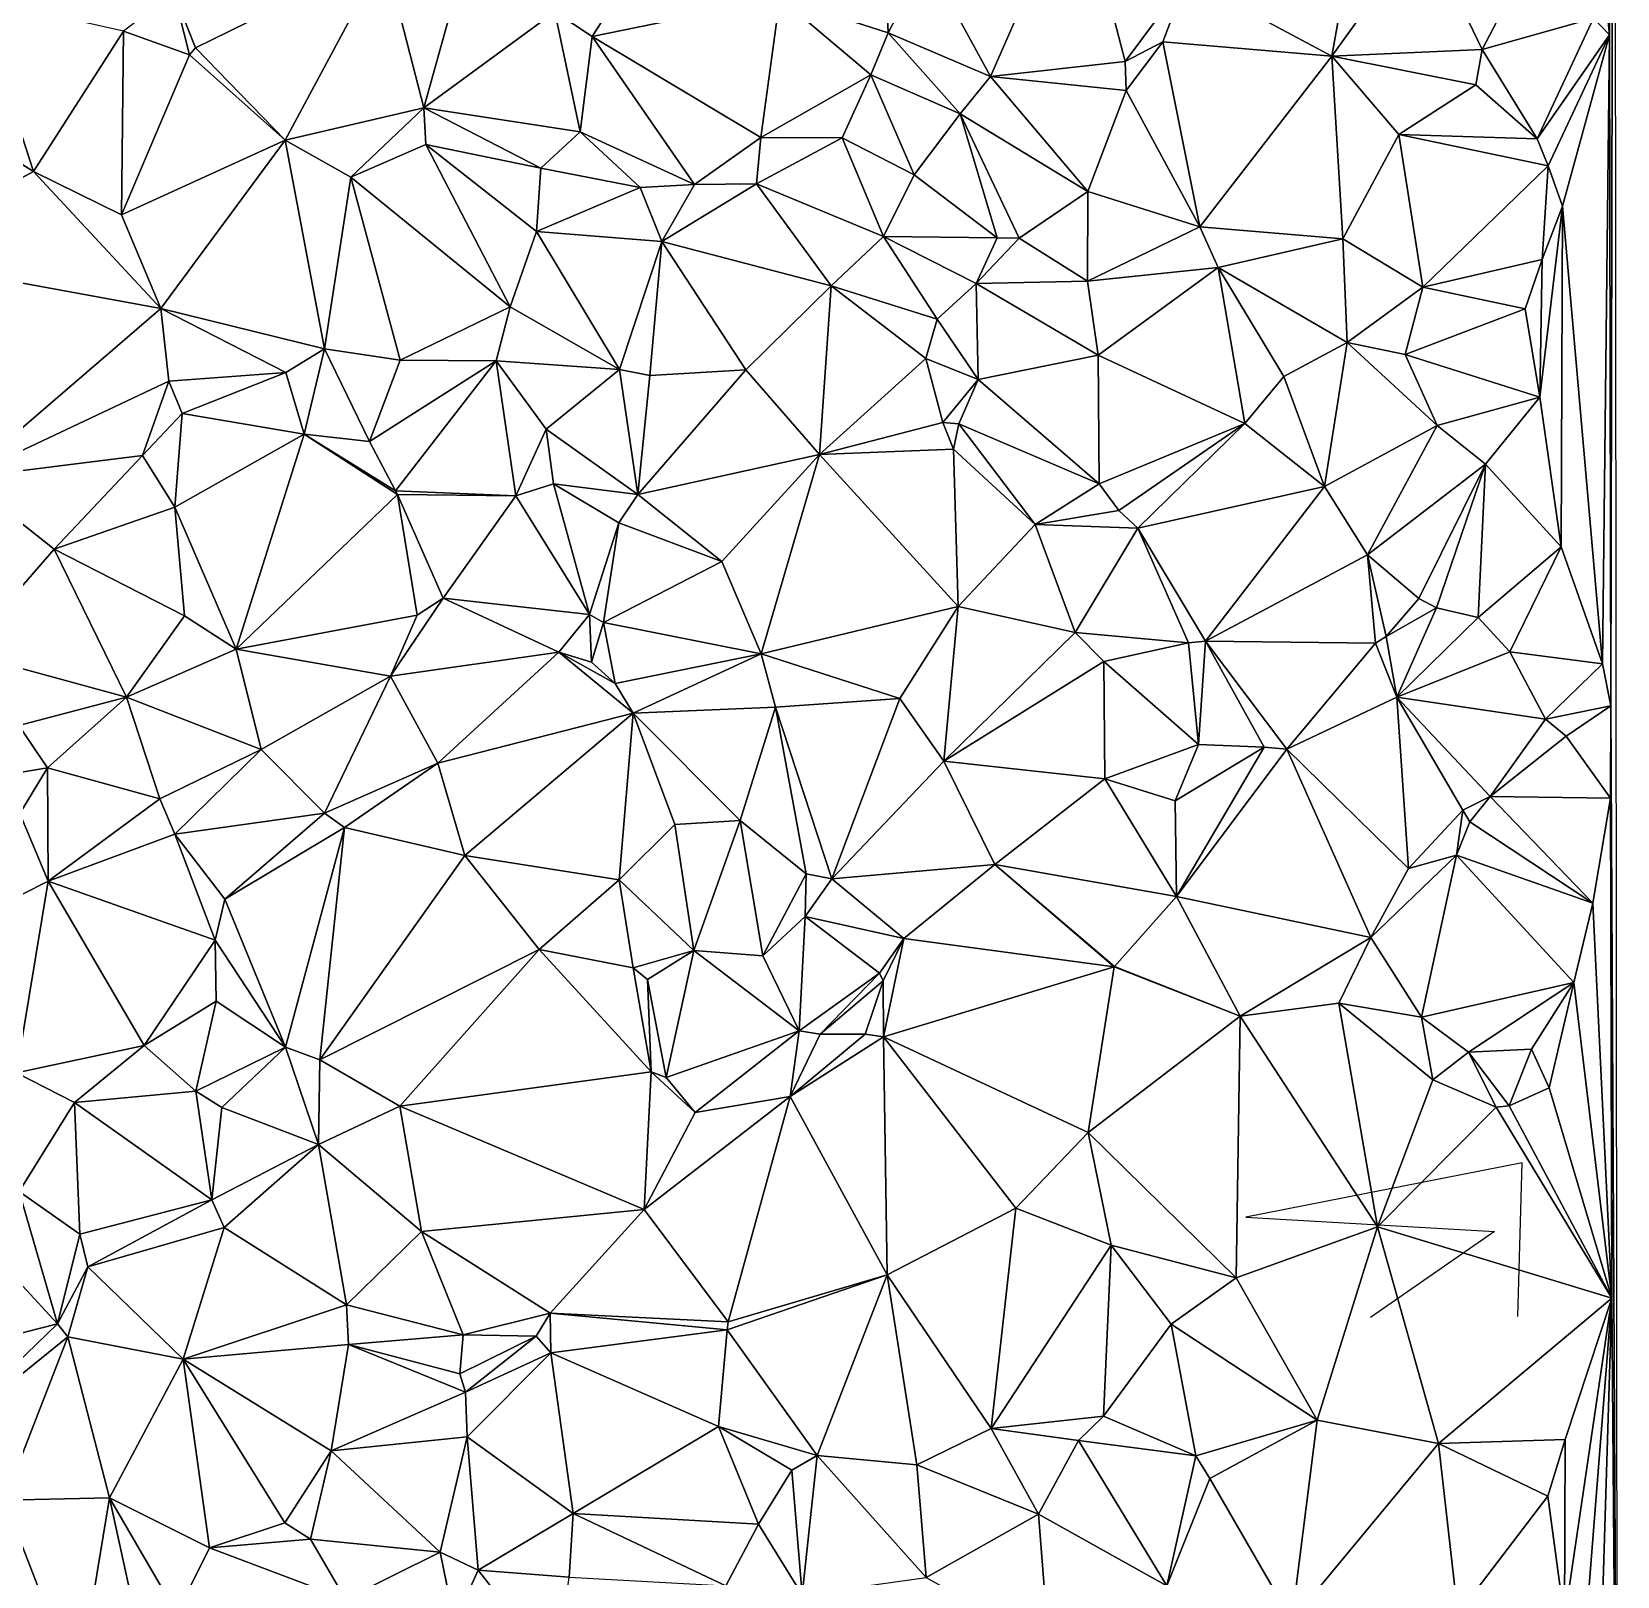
# Model space of a CAD drawing. Header units: metres. Extents: x -15 to 15, y -15 to 15.
# Drawn here: x 4.68 to 14.98, y -4.17 to 5.86 of the extents above; entities that cross this region are included whole.
import ezdxf

# ---------------------------------------------------------------- set-up
doc = ezdxf.new("R2010")
doc.units = ezdxf.units.M
doc.layers.add('CRACKS', color=1, linetype='Continuous')
doc.layers.add('STREET_MESH', color=7, linetype='Continuous')

msp = doc.modelspace()

# ---------------------------------------------------------------- linework, layer by layer
at = {"layer": 'CRACKS'}
msp.add_polyline3d([(14.338, -2.486, 0.1), (14.366, -1.488, 0.1), (12.571, -1.841, 0.1), (14.187, -1.935, 0.1), (13.381, -2.494, 0.1)], dxfattribs=at)
at = {"layer": 'STREET_MESH'}
for points in [[(14.927, 7.79), (14.935, 5.841), (14.966, 13.129)], [(14.966, 13.129), (14.935, 5.841), (14.942, 1.481)], [(14.966, 13.129), (14.942, 1.481), (14.985, -6.968)], [(14.927, 7.79), (14.829, 6.856), (14.935, 5.841)], [(10.912, 5.569), (11.477, 6.861), (10.496, 6.335)], [(10.912, 5.569), (11.788, 5.666), (11.477, 6.861)], [(11.477, 6.861), (11.788, 5.666), (12.188, 6.206)], [(14.668, 6.819), (13.728, 6.534), (14.107, 5.744)], [(14.831, 5.948), (14.668, 6.819), (14.107, 5.744)], [(14.829, 6.856), (14.831, 5.948), (14.935, 5.841)], [(8.324, 5.83), (8.914, 6.75), (8.082, 5.989)], [(8.324, 5.83), (9.543, 6.08), (8.914, 6.75)], [(13.728, 6.534), (13.129, 5.701), (14.107, 5.744)], [(13.129, 5.701), (13.728, 6.534), (13.261, 6.444)], [(13.129, 5.701), (13.261, 6.444), (12.188, 6.206)], [(6.974, 6.361), (5.607, 6.113), (5.746, 5.756)], [(6.329, 5.155), (6.974, 6.361), (5.746, 5.756)], [(6.329, 5.155), (7.231, 5.365), (6.974, 6.361)], [(7.231, 5.365), (7.451, 6.16), (6.974, 6.361)], [(10.234, 6.164), (10.247, 5.854), (10.496, 6.335)], [(10.247, 5.854), (10.912, 5.569), (10.496, 6.335)], [(11.788, 5.666), (12.032, 5.794), (12.188, 6.206)], [(12.032, 5.794), (13.129, 5.701), (12.188, 6.206)], [(5.607, 6.113), (5.278, 5.865), (5.707, 5.711)], [(5.607, 6.113), (5.707, 5.711), (5.746, 5.756)], [(7.451, 6.16), (7.231, 5.365), (8.082, 5.989)], [(8.324, 5.83), (9.421, 5.173), (9.543, 6.08)], [(9.543, 6.08), (9.421, 5.173), (10.135, 5.581)], [(10.234, 6.164), (9.543, 6.08), (10.247, 5.854)], [(10.247, 5.854), (9.543, 6.08), (10.135, 5.581)], [(4.329, 6.078), (3.246, 5.856), (4.695, 4.952)], [(5.278, 5.865), (4.329, 6.078), (4.695, 4.952)], [(7.231, 5.365), (8.246, 5.211), (8.082, 5.989)], [(8.246, 5.211), (8.324, 5.83), (8.082, 5.989)], [(14.465, 5.165), (14.831, 5.948), (14.107, 5.744)], [(14.831, 5.948), (14.465, 5.165), (14.935, 5.841)], [(4.695, 4.952), (3.246, 5.856), (3.676, 4.401)], [(5.278, 5.865), (4.695, 4.952), (5.265, 4.671)], [(5.707, 5.711), (5.278, 5.865), (5.265, 4.671)], [(8.989, 4.867), (8.324, 5.83), (8.246, 5.211)], [(8.324, 5.83), (8.989, 4.867), (9.421, 5.173)], [(10.716, 5.326), (10.247, 5.854), (10.135, 5.581)], [(10.716, 5.326), (10.912, 5.569), (10.247, 5.854)], [(11.788, 5.666), (11.794, 5.479), (12.032, 5.794)], [(11.794, 5.479), (12.273, 4.592), (12.032, 5.794)], [(12.032, 5.794), (12.273, 4.592), (13.129, 5.701)], [(14.465, 5.165), (14.535, 4.988), (14.935, 5.841)], [(14.935, 5.841), (14.535, 4.988), (14.628, 4.727)], [(14.889, 1.754), (14.935, 5.841), (14.628, 4.727)], [(14.935, 5.841), (14.889, 1.754), (14.942, 1.481)], [(6.329, 5.155), (5.707, 5.711), (5.265, 4.671)], [(5.707, 5.711), (6.329, 5.155), (5.746, 5.756)], [(11.794, 5.479), (11.788, 5.666), (10.912, 5.569)], [(13.129, 5.701), (12.273, 4.592), (13.202, 4.514)], [(13.129, 5.701), (14.066, 5.516), (14.107, 5.744)], [(13.566, 5.193), (13.129, 5.701), (13.202, 4.514)], [(14.066, 5.516), (13.129, 5.701), (13.566, 5.193)], [(14.066, 5.516), (14.465, 5.165), (14.107, 5.744)], [(9.421, 5.173), (9.948, 5.171), (10.135, 5.581)], [(9.948, 5.171), (10.417, 4.93), (10.135, 5.581)], [(10.417, 4.93), (10.716, 5.326), (10.135, 5.581)], [(10.912, 5.569), (10.716, 5.326), (11.544, 4.823)], [(11.794, 5.479), (10.912, 5.569), (11.544, 4.823)], [(12.273, 4.592), (11.794, 5.479), (11.544, 4.823)], [(14.465, 5.165), (14.066, 5.516), (13.566, 5.193)], [(7.231, 5.365), (6.329, 5.155), (6.757, 4.916)], [(7.243, 5.128), (7.231, 5.365), (6.757, 4.916)], [(7.991, 4.973), (8.246, 5.211), (7.231, 5.365)], [(7.243, 5.128), (7.991, 4.973), (7.231, 5.365)], [(10.716, 5.326), (10.417, 4.93), (10.955, 4.522)], [(10.716, 5.326), (11.098, 4.519), (11.544, 4.823)], [(11.098, 4.519), (10.716, 5.326), (10.955, 4.522)], [(5.522, 4.062), (6.329, 5.155), (5.265, 4.671)], [(6.584, 3.801), (6.329, 5.155), (5.522, 4.062)], [(6.329, 5.155), (6.584, 3.801), (6.757, 4.916)], [(7.991, 4.973), (8.635, 4.849), (8.246, 5.211)], [(8.635, 4.849), (8.989, 4.867), (8.246, 5.211)], [(8.989, 4.867), (9.391, 4.873), (9.421, 5.173)], [(9.421, 5.173), (9.391, 4.873), (9.948, 5.171)], [(9.948, 5.171), (9.391, 4.873), (10.217, 4.531)], [(10.417, 4.93), (9.948, 5.171), (10.217, 4.531)], [(13.722, 4.201), (13.566, 5.193), (13.202, 4.514)], [(13.722, 4.201), (14.535, 4.988), (13.566, 5.193)], [(14.535, 4.988), (14.465, 5.165), (13.566, 5.193)], [(7.243, 5.128), (6.757, 4.916), (7.792, 4.073)], [(7.963, 4.562), (7.243, 5.128), (7.792, 4.073)], [(7.243, 5.128), (7.963, 4.562), (7.991, 4.973)], [(5.522, 4.062), (4.695, 4.952), (3.676, 4.401)], [(4.695, 4.952), (5.522, 4.062), (5.265, 4.671)], [(7.963, 4.562), (8.635, 4.849), (7.991, 4.973)], [(14.497, 4.38), (14.535, 4.988), (13.722, 4.201)], [(14.535, 4.988), (14.497, 4.38), (14.628, 4.727)], [(6.584, 3.801), (7.076, 3.726), (6.757, 4.916)], [(6.757, 4.916), (7.076, 3.726), (7.792, 4.073)], [(8.635, 4.849), (7.963, 4.562), (8.777, 4.497)], [(8.989, 4.867), (8.635, 4.849), (8.777, 4.497)], [(9.391, 4.873), (8.989, 4.867), (8.777, 4.497)], [(9.876, 4.209), (9.391, 4.873), (8.777, 4.497)], [(9.391, 4.873), (9.876, 4.209), (10.217, 4.531)], [(10.955, 4.522), (10.417, 4.93), (10.217, 4.531)], [(11.098, 4.519), (11.543, 4.239), (11.544, 4.823)], [(11.543, 4.239), (12.273, 4.592), (11.544, 4.823)], [(14.481, 3.486), (14.619, 2.513), (14.628, 4.727)], [(14.497, 4.38), (14.481, 3.486), (14.628, 4.727)], [(14.619, 2.513), (14.889, 1.754), (14.628, 4.727)], [(8.502, 3.665), (7.963, 4.562), (7.792, 4.073)], [(7.963, 4.562), (8.502, 3.665), (8.777, 4.497)], [(12.392, 4.328), (12.273, 4.592), (11.543, 4.239)], [(12.273, 4.592), (12.392, 4.328), (13.202, 4.514)], [(8.502, 3.665), (8.698, 3.627), (8.777, 4.497)], [(8.698, 3.627), (9.322, 3.664), (8.777, 4.497)], [(9.322, 3.664), (9.876, 4.209), (8.777, 4.497)], [(9.876, 4.209), (10.566, 3.992), (10.217, 4.531)], [(10.566, 3.992), (10.82, 4.225), (10.217, 4.531)], [(10.82, 4.225), (10.955, 4.522), (10.217, 4.531)], [(11.098, 4.519), (10.955, 4.522), (10.82, 4.225)], [(11.543, 4.239), (11.098, 4.519), (10.82, 4.225)], [(12.392, 4.328), (13.23, 3.841), (13.202, 4.514)], [(13.23, 3.841), (13.722, 4.201), (13.202, 4.514)], [(4.242, 2.963), (5.522, 4.062), (3.676, 4.401)], [(12.392, 4.328), (11.543, 4.239), (11.611, 3.759)], [(12.392, 4.328), (11.611, 3.759), (12.565, 3.315)], [(12.392, 4.328), (12.817, 3.62), (13.23, 3.841)], [(12.817, 3.62), (12.392, 4.328), (12.565, 3.315)], [(14.387, 4.06), (14.497, 4.38), (13.722, 4.201)], [(14.497, 4.38), (14.387, 4.06), (14.481, 3.486)], [(10.82, 4.225), (10.566, 3.992), (10.831, 3.601)], [(11.543, 4.239), (10.82, 4.225), (11.611, 3.759)], [(11.611, 3.759), (10.82, 4.225), (10.831, 3.601)], [(9.876, 4.209), (9.322, 3.664), (9.801, 3.113)], [(9.876, 4.209), (9.801, 3.113), (10.491, 3.737)], [(9.876, 4.209), (10.491, 3.737), (10.566, 3.992)], [(13.606, 3.763), (13.722, 4.201), (13.23, 3.841)], [(13.606, 3.763), (14.387, 4.06), (13.722, 4.201)], [(5.522, 4.062), (4.242, 2.963), (5.574, 3.591)], [(6.334, 3.647), (5.522, 4.062), (5.574, 3.591)], [(6.334, 3.647), (6.584, 3.801), (5.522, 4.062)], [(7.076, 3.726), (7.7, 3.723), (7.792, 4.073)], [(7.7, 3.723), (8.502, 3.665), (7.792, 4.073)], [(14.387, 4.06), (13.606, 3.763), (14.481, 3.486)], [(10.566, 3.992), (10.491, 3.737), (10.831, 3.601)], [(13.23, 3.841), (12.817, 3.62), (13.082, 2.905)], [(13.23, 3.841), (13.082, 2.905), (13.815, 3.303)], [(13.606, 3.763), (13.23, 3.841), (13.815, 3.303)], [(6.584, 3.801), (6.334, 3.647), (6.453, 3.246)], [(6.877, 3.198), (6.584, 3.801), (6.453, 3.246)], [(6.584, 3.801), (6.877, 3.198), (7.076, 3.726)], [(6.877, 3.198), (7.7, 3.723), (7.076, 3.726)], [(7.7, 3.723), (6.877, 3.198), (7.046, 2.877)], [(7.828, 2.844), (7.7, 3.723), (7.046, 2.877)], [(7.7, 3.723), (7.828, 2.844), (8.026, 3.278)], [(8.502, 3.665), (7.7, 3.723), (8.026, 3.278)], [(9.801, 3.113), (10.603, 3.322), (10.491, 3.737)], [(10.491, 3.737), (10.603, 3.322), (10.831, 3.601)], [(11.619, 2.924), (11.611, 3.759), (10.831, 3.601)], [(11.611, 3.759), (11.619, 2.924), (12.565, 3.315)], [(14.481, 3.486), (13.606, 3.763), (13.815, 3.303)], [(5.66, 3.381), (6.334, 3.647), (5.574, 3.591)], [(6.334, 3.647), (5.66, 3.381), (6.453, 3.246)], [(8.62, 2.854), (8.502, 3.665), (8.026, 3.278)], [(8.502, 3.665), (8.62, 2.854), (8.698, 3.627)], [(8.62, 2.854), (9.322, 3.664), (8.698, 3.627)], [(9.801, 3.113), (9.322, 3.664), (8.62, 2.854)], [(13.082, 2.905), (12.817, 3.62), (12.565, 3.315)], [(4.242, 2.963), (5.403, 3.108), (5.574, 3.591)], [(5.403, 3.108), (5.66, 3.381), (5.574, 3.591)], [(10.603, 3.322), (10.707, 3.313), (10.831, 3.601)], [(10.707, 3.313), (11.619, 2.924), (10.831, 3.601)], [(14.128, 3.051), (14.481, 3.486), (13.815, 3.303)], [(14.128, 3.051), (14.619, 2.513), (14.481, 3.486)], [(5.66, 3.381), (5.403, 3.108), (5.612, 2.772)], [(5.66, 3.381), (5.612, 2.772), (6.453, 3.246)], [(10.603, 3.322), (9.801, 3.113), (10.671, 3.149)], [(10.707, 3.313), (10.603, 3.322), (10.671, 3.149)], [(11.202, 2.659), (10.707, 3.313), (10.671, 3.149)], [(11.202, 2.659), (11.619, 2.924), (10.707, 3.313)], [(11.619, 2.924), (11.747, 2.75), (12.565, 3.315)], [(11.747, 2.75), (11.87, 2.635), (12.565, 3.315)], [(11.87, 2.635), (13.082, 2.905), (12.565, 3.315)], [(13.082, 2.905), (13.362, 2.461), (13.815, 3.303)], [(13.362, 2.461), (14.128, 3.051), (13.815, 3.303)], [(5.612, 2.772), (6.012, 1.848), (6.453, 3.246)], [(6.012, 1.848), (7.059, 2.854), (6.453, 3.246)], [(7.059, 2.854), (7.046, 2.877), (6.453, 3.246)], [(7.046, 2.877), (6.877, 3.198), (6.453, 3.246)], [(7.828, 2.844), (8.072, 2.924), (8.026, 3.278)], [(8.072, 2.924), (8.62, 2.854), (8.026, 3.278)], [(5.403, 3.108), (4.242, 2.963), (4.828, 2.498)], [(5.612, 2.772), (5.403, 3.108), (4.828, 2.498)], [(9.801, 3.113), (8.62, 2.854), (9.167, 2.419)], [(9.422, 1.818), (9.801, 3.113), (9.167, 2.419)], [(9.801, 3.113), (9.422, 1.818), (10.703, 2.126)], [(9.801, 3.113), (10.703, 2.126), (10.671, 3.149)], [(10.703, 2.126), (11.202, 2.659), (10.671, 3.149)], [(13.695, 2.179), (14.128, 3.051), (13.362, 2.461)], [(13.695, 2.179), (13.811, 2.117), (14.128, 3.051)], [(13.811, 2.117), (14.081, 2.054), (14.128, 3.051)], [(14.128, 3.051), (14.081, 2.054), (14.619, 2.513)], [(4.242, 2.963), (4.242, 1.826), (4.828, 2.498)], [(8.072, 2.924), (7.828, 2.844), (8.306, 2.074)], [(8.498, 2.669), (8.072, 2.924), (8.306, 2.074)], [(8.62, 2.854), (8.072, 2.924), (8.498, 2.669)], [(11.747, 2.75), (11.619, 2.924), (11.202, 2.659)], [(13.082, 2.905), (11.87, 2.635), (12.309, 1.9)], [(13.362, 2.461), (13.082, 2.905), (12.309, 1.9)], [(7.059, 2.854), (6.012, 1.848), (7.187, 2.07)], [(7.059, 2.854), (7.828, 2.844), (7.046, 2.877)], [(7.828, 2.844), (7.059, 2.854), (7.357, 2.181)], [(7.059, 2.854), (7.187, 2.07), (7.357, 2.181)], [(8.306, 2.074), (7.828, 2.844), (7.357, 2.181)], [(8.62, 2.854), (8.498, 2.669), (9.167, 2.419)], [(5.675, 2.065), (5.612, 2.772), (4.828, 2.498)], [(5.675, 2.065), (6.012, 1.848), (5.612, 2.772)], [(11.747, 2.75), (11.202, 2.659), (11.87, 2.635)], [(8.398, 2.023), (8.498, 2.669), (8.306, 2.074)], [(8.498, 2.669), (8.398, 2.023), (9.167, 2.419)], [(11.202, 2.659), (10.703, 2.126), (11.463, 1.958)], [(11.87, 2.635), (11.202, 2.659), (11.463, 1.958)], [(12.198, 1.891), (11.87, 2.635), (11.463, 1.958)], [(11.87, 2.635), (12.198, 1.891), (12.309, 1.9)], [(4.242, 1.826), (5.298, 1.538), (4.828, 2.498)], [(5.298, 1.538), (5.675, 2.065), (4.828, 2.498)], [(14.081, 2.054), (14.286, 1.832), (14.619, 2.513)], [(14.619, 2.513), (14.286, 1.832), (14.889, 1.754)], [(8.398, 2.023), (9.422, 1.818), (9.167, 2.419)], [(13.414, 1.888), (13.362, 2.461), (12.309, 1.9)], [(13.362, 2.461), (13.414, 1.888), (13.482, 1.931)], [(13.695, 2.179), (13.362, 2.461), (13.482, 1.931)], [(7.187, 2.07), (7.014, 1.674), (7.357, 2.181)], [(7.014, 1.674), (8.108, 1.83), (7.357, 2.181)], [(8.108, 1.83), (8.306, 2.074), (7.357, 2.181)], [(13.811, 2.117), (13.695, 2.179), (13.482, 1.931)], [(6.012, 1.848), (5.675, 2.065), (5.298, 1.538)], [(6.012, 1.848), (7.014, 1.674), (7.187, 2.07)], [(8.108, 1.83), (8.319, 1.764), (8.306, 2.074)], [(8.319, 1.764), (8.398, 2.023), (8.306, 2.074)], [(10.703, 2.126), (9.422, 1.818), (10.323, 1.529)], [(10.609, 1.122), (10.703, 2.126), (10.323, 1.529)], [(10.703, 2.126), (10.609, 1.122), (11.463, 1.958)], [(13.552, 1.537), (13.811, 2.117), (13.482, 1.931)], [(14.081, 2.054), (13.811, 2.117), (13.552, 1.537)], [(8.319, 1.764), (8.473, 1.625), (8.398, 2.023)], [(8.473, 1.625), (9.422, 1.818), (8.398, 2.023)], [(10.609, 1.122), (11.648, 1.769), (11.463, 1.958)], [(11.648, 1.769), (12.198, 1.891), (11.463, 1.958)], [(14.081, 2.054), (13.552, 1.537), (14.286, 1.832)], [(12.264, 1.229), (12.198, 1.891), (11.648, 1.769)], [(12.198, 1.891), (12.264, 1.229), (12.309, 1.9)], [(12.264, 1.229), (12.691, 1.213), (12.309, 1.9)], [(12.691, 1.213), (12.837, 1.199), (12.309, 1.9)], [(12.837, 1.199), (13.414, 1.888), (12.309, 1.9)], [(12.837, 1.199), (13.552, 1.537), (13.414, 1.888)], [(13.414, 1.888), (13.552, 1.537), (13.482, 1.931)], [(5.298, 1.538), (4.242, 1.826), (4.599, 1.353)], [(6.012, 1.848), (5.298, 1.538), (6.174, 1.198)], [(7.014, 1.674), (6.012, 1.848), (6.174, 1.198)], [(7.321, 1.108), (8.108, 1.83), (7.014, 1.674)], [(8.108, 1.83), (7.321, 1.108), (8.59, 1.434)], [(8.473, 1.625), (8.108, 1.83), (8.59, 1.434)], [(8.473, 1.625), (8.319, 1.764), (8.108, 1.83)], [(9.422, 1.818), (8.473, 1.625), (8.59, 1.434)], [(9.515, 1.473), (9.422, 1.818), (8.59, 1.434)], [(9.422, 1.818), (9.515, 1.473), (10.323, 1.529)], [(11.648, 1.769), (10.609, 1.122), (11.654, 1.006)], [(12.264, 1.229), (11.648, 1.769), (11.654, 1.006)], [(14.286, 1.832), (13.552, 1.537), (14.519, 1.393)], [(14.286, 1.832), (14.519, 1.393), (14.889, 1.754)], [(14.889, 1.754), (14.519, 1.393), (14.942, 1.481)], [(6.586, 0.784), (7.014, 1.674), (6.174, 1.198)], [(6.586, 0.784), (7.321, 1.108), (7.014, 1.674)], [(4.786, 1.078), (5.298, 1.538), (4.599, 1.353)], [(4.786, 1.078), (5.516, 0.877), (5.298, 1.538)], [(5.298, 1.538), (5.516, 0.877), (6.174, 1.198)], [(9.515, 1.473), (8.59, 1.434), (9.285, 0.736)], [(9.714, 0.39), (9.515, 1.473), (9.285, 0.736)], [(9.515, 1.473), (9.881, 0.356), (10.323, 1.529)], [(9.515, 1.473), (9.714, 0.39), (9.881, 0.356)], [(9.881, 0.356), (10.609, 1.122), (10.323, 1.529)], [(13.552, 1.537), (12.837, 1.199), (13.628, 0.424)], [(13.98, 0.802), (13.552, 1.537), (13.628, 0.424)], [(13.552, 1.537), (14.158, 0.892), (14.519, 1.393)], [(14.158, 0.892), (13.552, 1.537), (13.98, 0.802)], [(14.519, 1.393), (14.653, 1.284), (14.942, 1.481)], [(14.653, 1.284), (14.94, 0.88), (14.942, 1.481)], [(14.94, 0.88), (14.949, -2.367), (14.942, 1.481)], [(14.942, 1.481), (14.949, -2.367), (14.985, -6.968)], [(4.539, 1.037), (4.786, 1.078), (4.599, 1.353)], [(7.321, 1.108), (7.496, 0.509), (8.59, 1.434)], [(7.496, 0.509), (8.5, 0.35), (8.59, 1.434)], [(8.5, 0.35), (8.862, 0.709), (8.59, 1.434)], [(8.59, 1.434), (8.862, 0.709), (9.285, 0.736)], [(14.158, 0.892), (14.653, 1.284), (14.519, 1.393)], [(14.653, 1.284), (14.158, 0.892), (14.94, 0.88)], [(5.516, 0.877), (5.612, 0.647), (6.174, 1.198)], [(5.612, 0.647), (6.586, 0.784), (6.174, 1.198)], [(12.111, 0.863), (12.264, 1.229), (11.654, 1.006)], [(12.264, 1.229), (12.111, 0.863), (12.691, 1.213)], [(12.111, 0.863), (12.12, 0.241), (12.691, 1.213)], [(12.12, 0.241), (12.837, 1.199), (12.691, 1.213)], [(12.837, 1.199), (12.12, 0.241), (13.384, -0.024)], [(12.837, 1.199), (13.384, -0.024), (13.628, 0.424)], [(4.786, 1.078), (4.539, 1.037), (4.605, 0.781)], [(4.786, 1.078), (4.605, 0.781), (4.79, 0.341)], [(5.516, 0.877), (4.786, 1.078), (4.79, 0.341)], [(6.586, 0.784), (6.716, 0.691), (7.321, 1.108)], [(6.716, 0.691), (7.496, 0.509), (7.321, 1.108)], [(10.609, 1.122), (9.881, 0.356), (10.941, 0.45)], [(10.609, 1.122), (10.941, 0.45), (11.654, 1.006)], [(10.941, 0.45), (12.12, 0.241), (11.654, 1.006)], [(12.12, 0.241), (12.111, 0.863), (11.654, 1.006)], [(5.612, 0.647), (5.516, 0.877), (4.79, 0.341)], [(14.027, 0.727), (14.158, 0.892), (13.98, 0.802)], [(14.158, 0.892), (14.027, 0.727), (14.825, 0.198)], [(14.94, 0.88), (14.158, 0.892), (14.825, 0.198)], [(14.94, 0.88), (14.825, 0.198), (14.949, -2.367)], [(4.605, 0.781), (4.103, -0.005), (4.79, 0.341)], [(5.937, 0.224), (6.586, 0.784), (5.612, 0.647)], [(6.586, 0.784), (5.937, 0.224), (6.716, 0.691)], [(8.862, 0.709), (8.984, -0.109), (9.285, 0.736)], [(8.984, -0.109), (9.433, -0.144), (9.285, 0.736)], [(9.433, -0.144), (9.714, 0.39), (9.285, 0.736)], [(13.941, 0.51), (13.98, 0.802), (13.628, 0.424)], [(14.027, 0.727), (13.98, 0.802), (13.941, 0.51)], [(14.027, 0.727), (13.941, 0.51), (14.825, 0.198)], [(5.875, -0.041), (5.612, 0.647), (4.79, 0.341)], [(5.875, -0.041), (5.937, 0.224), (5.612, 0.647)], [(6.716, 0.691), (5.937, 0.224), (6.331, -0.736)], [(6.555, -0.819), (6.716, 0.691), (6.331, -0.736)], [(6.716, 0.691), (6.555, -0.819), (7.496, 0.509)], [(8.862, 0.709), (8.5, 0.35), (8.984, -0.109)], [(7.496, 0.509), (6.555, -0.819), (7.979, -0.103)], [(8.5, 0.35), (7.496, 0.509), (7.979, -0.103)], [(9.881, 0.356), (10.349, -0.032), (10.941, 0.45)], [(10.941, 0.45), (10.349, -0.032), (11.716, -0.215)], [(11.718, -0.214), (10.941, 0.45), (11.716, -0.215)], [(11.718, -0.214), (12.12, 0.241), (10.941, 0.45)], [(13.384, -0.024), (13.941, 0.51), (13.628, 0.424)], [(13.384, -0.024), (13.712, -0.542), (13.941, 0.51)], [(13.712, -0.542), (14.702, -0.317), (13.941, 0.51)], [(13.941, 0.51), (14.702, -0.317), (14.825, 0.198)], [(4.103, -0.005), (4.584, -0.903), (4.79, 0.341)], [(4.584, -0.903), (5.413, -0.726), (4.79, 0.341)], [(5.413, -0.726), (5.875, -0.041), (4.79, 0.341)], [(8.591, -0.221), (8.5, 0.35), (7.979, -0.103)], [(8.5, 0.35), (8.591, -0.221), (8.984, -0.109)], [(9.714, 0.39), (9.433, -0.144), (9.708, 0.111)], [(9.714, 0.39), (9.708, 0.111), (9.881, 0.356)], [(9.708, 0.111), (10.349, -0.032), (9.881, 0.356)], [(6.331, -0.736), (5.937, 0.224), (5.875, -0.041)], [(12.12, 0.241), (11.718, -0.214), (12.535, -0.536)], [(13.384, -0.024), (12.12, 0.241), (12.535, -0.536)], [(9.708, 0.111), (9.433, -0.144), (9.67, -0.63)], [(9.708, 0.111), (9.67, -0.63), (10.191, -0.256)], [(10.349, -0.032), (9.708, 0.111), (10.191, -0.256)], [(14.825, 0.198), (14.702, -0.317), (14.949, -2.367)], [(5.881, -0.438), (5.875, -0.041), (5.413, -0.726)], [(5.881, -0.438), (6.331, -0.736), (5.875, -0.041)], [(7.979, -0.103), (6.555, -0.819), (7.074, -1.12)], [(8.708, -0.898), (7.979, -0.103), (7.074, -1.12)], [(8.708, -0.898), (8.591, -0.221), (7.979, -0.103)], [(10.215, -0.306), (10.349, -0.032), (10.191, -0.256)], [(10.215, -0.306), (10.217, -0.67), (10.349, -0.032)], [(10.349, -0.032), (10.217, -0.67), (11.716, -0.215)], [(13.176, -0.452), (13.384, -0.024), (12.535, -0.536)], [(13.384, -0.024), (13.176, -0.452), (13.712, -0.542)], [(8.591, -0.221), (8.683, -0.298), (8.984, -0.109)], [(8.683, -0.298), (8.804, -0.934), (8.984, -0.109)], [(8.804, -0.934), (9.67, -0.63), (8.984, -0.109)], [(9.67, -0.63), (9.433, -0.144), (8.984, -0.109)], [(8.591, -0.221), (8.708, -0.898), (8.683, -0.298)], [(8.708, -0.898), (8.804, -0.934), (8.683, -0.298)], [(9.67, -0.63), (9.805, -0.653), (10.191, -0.256)], [(9.805, -0.653), (10.215, -0.306), (10.191, -0.256)], [(9.805, -0.653), (10.097, -0.652), (10.215, -0.306)], [(10.215, -0.306), (10.097, -0.652), (10.217, -0.67)], [(10.217, -0.67), (11.547, -1.291), (11.716, -0.215)], [(11.547, -1.291), (12.535, -0.536), (11.716, -0.215)], [(12.535, -0.536), (11.718, -0.214), (11.716, -0.215)], [(13.712, -0.542), (14.017, -0.77), (14.702, -0.317)], [(14.017, -0.77), (14.427, -0.751), (14.702, -0.317)], [(14.702, -0.317), (14.427, -0.751), (14.541, -1.002)], [(14.702, -0.317), (14.541, -1.002), (14.949, -2.367)], [(5.749, -1.022), (5.881, -0.438), (5.413, -0.726)], [(5.881, -0.438), (5.749, -1.022), (6.331, -0.736)], [(13.176, -0.452), (12.535, -0.536), (13.427, -1.905)], [(13.176, -0.452), (13.786, -0.949), (13.712, -0.542)], [(13.786, -0.949), (13.176, -0.452), (13.427, -1.905)], [(11.547, -1.291), (12.509, -2.236), (12.535, -0.536)], [(12.535, -0.536), (12.509, -2.236), (13.427, -1.905)], [(13.786, -0.949), (14.017, -0.77), (13.712, -0.542)], [(9.67, -0.63), (8.804, -0.934), (8.993, -1.162)], [(9.611, -1.057), (9.67, -0.63), (8.993, -1.162)], [(9.611, -1.057), (9.805, -0.653), (9.67, -0.63)], [(10.217, -0.67), (10.097, -0.652), (9.611, -1.057)], [(10.097, -0.652), (9.805, -0.653), (9.611, -1.057)], [(10.217, -0.67), (9.611, -1.057), (10.24, -2.217)], [(10.217, -0.67), (10.24, -2.217), (11.076, -1.783)], [(11.547, -1.291), (10.217, -0.67), (11.076, -1.783)], [(4.961, -1.097), (5.413, -0.726), (4.584, -0.903)], [(4.961, -1.097), (5.749, -1.022), (5.413, -0.726)], [(6.331, -0.736), (5.749, -1.022), (5.919, -1.13)], [(6.546, -1.369), (6.331, -0.736), (5.919, -1.13)], [(6.555, -0.819), (6.331, -0.736), (6.546, -1.369)], [(6.555, -0.819), (6.546, -1.369), (7.074, -1.12)], [(14.017, -0.77), (13.786, -0.949), (14.198, -1.127)], [(14.427, -0.751), (14.017, -0.77), (14.282, -1.118)], [(14.282, -1.118), (14.017, -0.77), (14.198, -1.127)], [(14.427, -0.751), (14.282, -1.118), (14.541, -1.002)], [(4.601, -1.675), (4.961, -1.097), (4.584, -0.903)], [(8.662, -1.792), (8.708, -0.898), (7.074, -1.12)], [(8.708, -0.898), (8.662, -1.792), (8.993, -1.162)], [(8.804, -0.934), (8.708, -0.898), (8.993, -1.162)], [(5.854, -1.73), (5.749, -1.022), (4.961, -1.097)], [(5.749, -1.022), (5.854, -1.73), (5.919, -1.13)], [(14.198, -1.127), (13.786, -0.949), (13.427, -1.905)], [(14.541, -1.002), (14.282, -1.118), (14.949, -2.367)], [(4.996, -1.952), (4.961, -1.097), (4.601, -1.675)], [(4.996, -1.952), (5.854, -1.73), (4.961, -1.097)], [(5.854, -1.73), (6.546, -1.369), (5.919, -1.13)], [(6.546, -1.369), (7.215, -1.935), (7.074, -1.12)], [(7.215, -1.935), (8.662, -1.792), (7.074, -1.12)], [(8.662, -1.792), (9.611, -1.057), (8.993, -1.162)], [(9.611, -1.057), (8.662, -1.792), (9.208, -2.522)], [(10.24, -2.217), (9.611, -1.057), (9.208, -2.522)], [(14.198, -1.127), (13.427, -1.905), (14.949, -2.367)], [(14.282, -1.118), (14.198, -1.127), (14.949, -2.367)], [(11.547, -1.291), (11.076, -1.783), (11.697, -2.024)], [(12.509, -2.236), (11.547, -1.291), (11.697, -2.024)], [(5.854, -1.73), (5.933, -1.908), (6.546, -1.369)], [(6.546, -1.369), (5.933, -1.908), (6.728, -2.411)], [(7.215, -1.935), (6.546, -1.369), (6.728, -2.411)], [(3.406, -2.903), (4.85, -2.535), (4.089, -1.712)], [(4.85, -2.535), (4.601, -1.675), (4.089, -1.712)], [(4.85, -2.535), (4.996, -1.952), (4.601, -1.675)], [(5.854, -1.73), (4.996, -1.952), (5.047, -2.164)], [(5.933, -1.908), (5.854, -1.73), (5.047, -2.164)], [(8.662, -1.792), (7.215, -1.935), (8.052, -2.465)], [(9.208, -2.522), (8.662, -1.792), (8.052, -2.465)], [(10.24, -2.217), (10.917, -3.215), (11.076, -1.783)], [(11.076, -1.783), (10.917, -3.215), (11.697, -2.024)], [(4.996, -1.952), (4.85, -2.535), (5.047, -2.164)], [(5.667, -2.764), (5.933, -1.908), (5.047, -2.164)], [(5.933, -1.908), (5.667, -2.764), (6.728, -2.411)], [(7.486, -2.606), (7.215, -1.935), (6.728, -2.411)], [(7.215, -1.935), (7.486, -2.606), (8.052, -2.465)], [(12.509, -2.236), (13.034, -3.16), (13.427, -1.905)], [(13.427, -1.905), (13.034, -3.16), (13.822, -3.313)], [(14.949, -2.367), (13.427, -1.905), (13.822, -3.313)], [(11.697, -2.024), (10.917, -3.215), (11.646, -3.134)], [(12.085, -2.536), (11.697, -2.024), (11.646, -3.134)], [(12.085, -2.536), (12.509, -2.236), (11.697, -2.024)], [(4.85, -2.535), (4.917, -2.618), (5.047, -2.164)], [(4.917, -2.618), (5.667, -2.764), (5.047, -2.164)], [(9.202, -2.574), (10.24, -2.217), (9.208, -2.522)], [(9.202, -2.574), (9.787, -3.391), (10.24, -2.217)], [(10.24, -2.217), (9.787, -3.391), (10.433, -3.45)], [(10.24, -2.217), (10.433, -3.45), (10.917, -3.215)], [(12.509, -2.236), (12.085, -2.536), (13.034, -3.16)], [(14.646, -3.285), (14.949, -2.367), (13.822, -3.313)], [(14.646, -3.285), (14.642, -4.456), (14.949, -2.367)], [(14.642, -4.456), (14.733, -5.115), (14.949, -2.367)], [(14.733, -5.115), (14.841, -5.906), (14.949, -2.367)], [(14.949, -2.367), (14.841, -5.906), (14.985, -6.968)], [(5.667, -2.764), (6.742, -2.668), (6.728, -2.411)], [(6.742, -2.668), (7.486, -2.606), (6.728, -2.411)], [(7.486, -2.606), (7.96, -2.614), (8.052, -2.465)], [(7.96, -2.614), (8.055, -2.724), (8.052, -2.465)], [(9.202, -2.574), (9.208, -2.522), (8.052, -2.465)], [(8.055, -2.724), (9.202, -2.574), (8.052, -2.465)], [(4.85, -2.535), (3.406, -2.903), (3.968, -3.386)], [(4.917, -2.618), (4.85, -2.535), (3.968, -3.386)], [(9.202, -2.574), (8.055, -2.724), (9.146, -3.202)], [(9.787, -3.391), (9.202, -2.574), (9.146, -3.202)], [(12.247, -3.393), (12.085, -2.536), (11.646, -3.134)], [(12.085, -2.536), (12.247, -3.393), (13.034, -3.16)], [(4.506, -3.681), (4.917, -2.618), (3.968, -3.386)], [(4.917, -2.618), (4.506, -3.681), (5.188, -3.664)], [(5.667, -2.764), (4.917, -2.618), (5.188, -3.664)], [(6.742, -2.668), (5.667, -2.764), (6.629, -3.359)], [(7.502, -2.979), (6.742, -2.668), (6.629, -3.359)], [(6.742, -2.668), (7.465, -2.86), (7.486, -2.606)], [(7.502, -2.979), (7.465, -2.86), (6.742, -2.668)], [(7.465, -2.86), (7.96, -2.614), (7.486, -2.606)], [(7.465, -2.86), (7.502, -2.979), (7.96, -2.614)], [(7.96, -2.614), (7.502, -2.979), (8.055, -2.724)], [(5.837, -3.991), (5.667, -2.764), (5.188, -3.664)], [(5.667, -2.764), (6.328, -3.827), (6.629, -3.359)], [(6.328, -3.827), (5.667, -2.764), (5.837, -3.991)], [(7.502, -2.979), (7.511, -3.269), (8.055, -2.724)], [(7.511, -3.269), (8.201, -3.767), (8.055, -2.724)], [(8.055, -2.724), (8.201, -3.767), (9.146, -3.202)], [(7.511, -3.269), (7.502, -2.979), (6.629, -3.359)], [(10.917, -3.215), (11.485, -3.293), (11.646, -3.134)], [(11.485, -3.293), (12.247, -3.393), (11.646, -3.134)], [(12.247, -3.393), (12.338, -3.54), (13.034, -3.16)], [(12.338, -3.54), (12.869, -4.462), (13.034, -3.16)], [(13.034, -3.16), (12.869, -4.462), (13.822, -3.313)], [(7.337, -4.017), (7.511, -3.269), (6.629, -3.359)], [(7.511, -3.269), (7.337, -4.017), (7.583, -4.135)], [(8.201, -3.767), (7.511, -3.269), (7.583, -4.135)], [(8.201, -3.767), (9.404, -3.837), (9.146, -3.202)], [(9.404, -3.837), (9.621, -3.486), (9.146, -3.202)], [(9.621, -3.486), (9.787, -3.391), (9.146, -3.202)], [(10.433, -3.45), (11.225, -3.772), (10.917, -3.215)], [(11.225, -3.772), (11.485, -3.293), (10.917, -3.215)], [(12.058, -4.236), (11.485, -3.293), (11.225, -3.772)], [(11.485, -3.293), (12.058, -4.236), (12.247, -3.393)], [(14.534, -3.654), (14.646, -3.285), (13.822, -3.313)], [(14.646, -3.285), (14.534, -3.654), (14.642, -4.456)], [(6.328, -3.827), (6.493, -3.933), (6.629, -3.359)], [(6.493, -3.933), (7.337, -4.017), (6.629, -3.359)], [(9.688, -4.296), (9.787, -3.391), (9.621, -3.486)], [(9.787, -3.391), (9.688, -4.296), (10.494, -4.183)], [(10.433, -3.45), (9.787, -3.391), (10.494, -4.183)], [(12.247, -3.393), (12.058, -4.236), (12.338, -3.54)], [(12.869, -4.462), (13.948, -4.42), (13.822, -3.313)], [(13.948, -4.42), (14.534, -3.654), (13.822, -3.313)], [(9.404, -3.837), (9.688, -4.296), (9.621, -3.486)], [(11.225, -3.772), (10.433, -3.45), (10.494, -4.183)], [(12.058, -4.236), (12.869, -4.462), (12.338, -3.54)], [(4.982, -4.91), (4.506, -3.681), (4.149, -3.931)], [(4.506, -3.681), (4.982, -4.91), (5.188, -3.664)], [(5.188, -3.664), (4.982, -4.91), (5.412, -4.687)], [(5.626, -4.417), (5.188, -3.664), (5.412, -4.687)], [(5.626, -4.417), (5.837, -3.991), (5.188, -3.664)], [(14.534, -3.654), (13.948, -4.42), (14.642, -4.456)], [(8.174, -4.181), (8.201, -3.767), (7.583, -4.135)], [(8.201, -3.767), (8.174, -4.181), (9.193, -4.237)], [(8.201, -3.767), (9.193, -4.237), (9.404, -3.837)], [(11.291, -4.629), (11.225, -3.772), (10.494, -4.183)], [(11.291, -4.629), (12.058, -4.236), (11.225, -3.772)], [(6.328, -3.827), (5.837, -3.991), (6.493, -3.933)], [(9.193, -4.237), (9.688, -4.296), (9.404, -3.837)], [(4.982, -4.91), (4.149, -3.931), (4.178, -4.869)], [(5.837, -3.991), (5.626, -4.417), (6.722, -4.324)], [(6.493, -3.933), (5.837, -3.991), (6.722, -4.324)], [(7.337, -4.017), (6.493, -3.933), (6.722, -4.324)], [(7.429, -4.475), (7.337, -4.017), (6.722, -4.324)], [(7.337, -4.017), (7.429, -4.475), (7.583, -4.135)], [(7.429, -4.475), (8.093, -4.785), (7.583, -4.135)], [(8.093, -4.785), (8.174, -4.181), (7.583, -4.135)]]:
    msp.add_3dface(points, dxfattribs=at)

doc.saveas('drawing.dxf')
